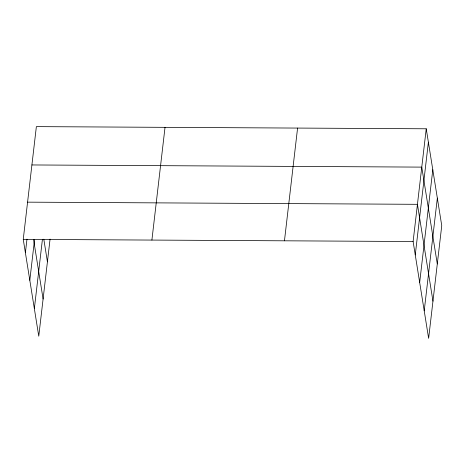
<?xml version="1.0" encoding="UTF-8"?>
<svg xmlns="http://www.w3.org/2000/svg" width="465" height="465" viewBox="0 0 465 465"><rect width="100%" height="100%" fill="white"/><g stroke="black" fill="none" stroke-linecap="round" stroke-linejoin="round"><path stroke-width="0.7" d="M50.069 239.097L38.764 336.212L23.25 239.359L36.369 126.625L426.236 128.788L441.75 225.641L428.631 338.375L413.112 241.521L426.236 128.788M25.395 252.751L26.976 239.155M29.807 280.29L34.555 239.516M34.352 308.667L42.431 239.277M151.904 240.068L165.029 127.34M284.458 240.806L297.583 128.073M415.262 254.913L428.381 142.18M419.674 282.453L432.793 169.725M424.22 310.829L437.338 198.102M31.911 164.953L421.772 167.115L437.286 263.969M27.58 202.153L417.442 204.315L432.956 301.175M23.25 239.359L413.112 241.521M43.803 239.213L47.424 261.812M33.573 239.562L43.094 299.012"/></g></svg>
